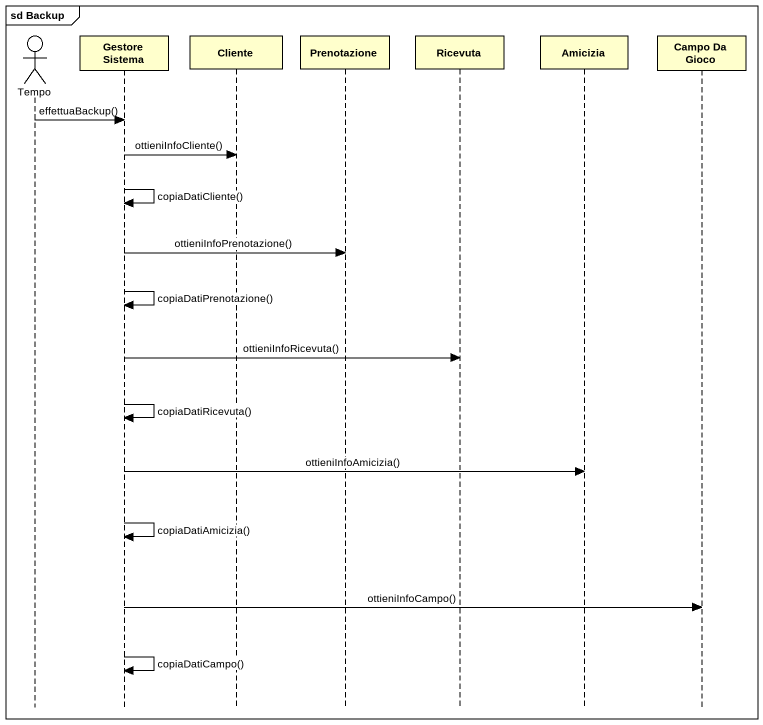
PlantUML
@startuml
mainframe sd Backup
hide footbox
actor Tempo
participant "Gestore Sistema" as Gestore_Sistema
participant Cliente
participant Prenotazione
participant Ricevuta
participant Amicizia
participant "Campo Da Gioco" as Campo_Da_Gioco

Tempo -> Gestore_Sistema : effettuaBackup()
Gestore_Sistema -> Cliente : ottieniInfoCliente()
Gestore_Sistema -> Gestore_Sistema : copiaDatiCliente()
Gestore_Sistema -> Prenotazione : ottieniInfoPrenotazione()
Gestore_Sistema -> Gestore_Sistema : copiaDatiPrenotazione()
Gestore_Sistema -> Ricevuta : ottieniInfoRicevuta()
Gestore_Sistema -> Gestore_Sistema : copiaDatiRicevuta()
Gestore_Sistema -> Amicizia : ottieniInfoAmicizia()
Gestore_Sistema -> Gestore_Sistema : copiaDatiAmicizia()
Gestore_Sistema -> Campo_Da_Gioco : ottieniInfoCampo()
Gestore_Sistema -> Gestore_Sistema : copiaDatiCampo()
@enduml
